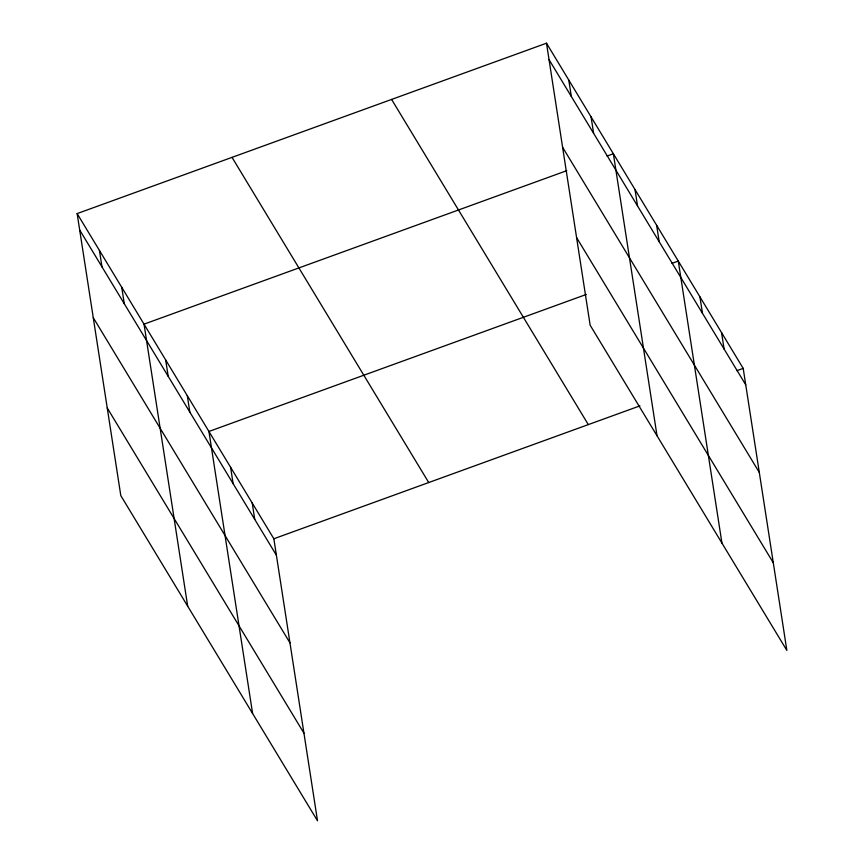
<?xml version="1.0" encoding="UTF-8"?>
<svg xmlns="http://www.w3.org/2000/svg" width="864" height="864" viewBox="0 0 864 864"><rect width="100%" height="100%" fill="white"/><g stroke="black" fill="none" stroke-linecap="round" stroke-linejoin="round"><path stroke-width="1.3" d="M77.144 213.592L273.845 538.769L317.509 820.8L120.809 495.623L77.144 213.592L546.491 43.2L743.191 368.377L786.856 650.408L590.155 325.231L546.491 43.2M566.773 170.672L144.029 324.151L187.682 606.182M607.068 156.049L613.364 153.76L657.029 435.791M586.354 294.44L208.937 431.46L252.601 713.491M671.987 263.358L678.283 261.068L721.937 543.1M273.845 538.769L639.932 405.864M736.895 370.667L743.191 368.377M549.029 59.627L745.729 384.804M562.604 147.269L759.305 472.446M576.58 237.578L773.28 562.756M391.608 99.436L588.308 424.613M232.027 157.367L428.728 482.544M79.693 230.018L276.394 555.196M93.258 317.671L289.958 642.848M107.244 407.97L303.944 733.147M721.559 332.608L724.097 349.034M699.916 296.838L702.464 313.265M656.64 225.299L659.189 241.726M635.008 189.529L637.546 205.956M591.073 116.91L593.622 133.326M568.782 80.05L571.32 96.476M252.212 502.999L254.75 519.426M230.58 467.23L233.118 483.656M187.304 395.69L189.842 412.117M165.661 359.921L168.21 376.348M121.738 287.302L124.276 303.728M99.436 250.452L101.984 266.868"/></g></svg>
